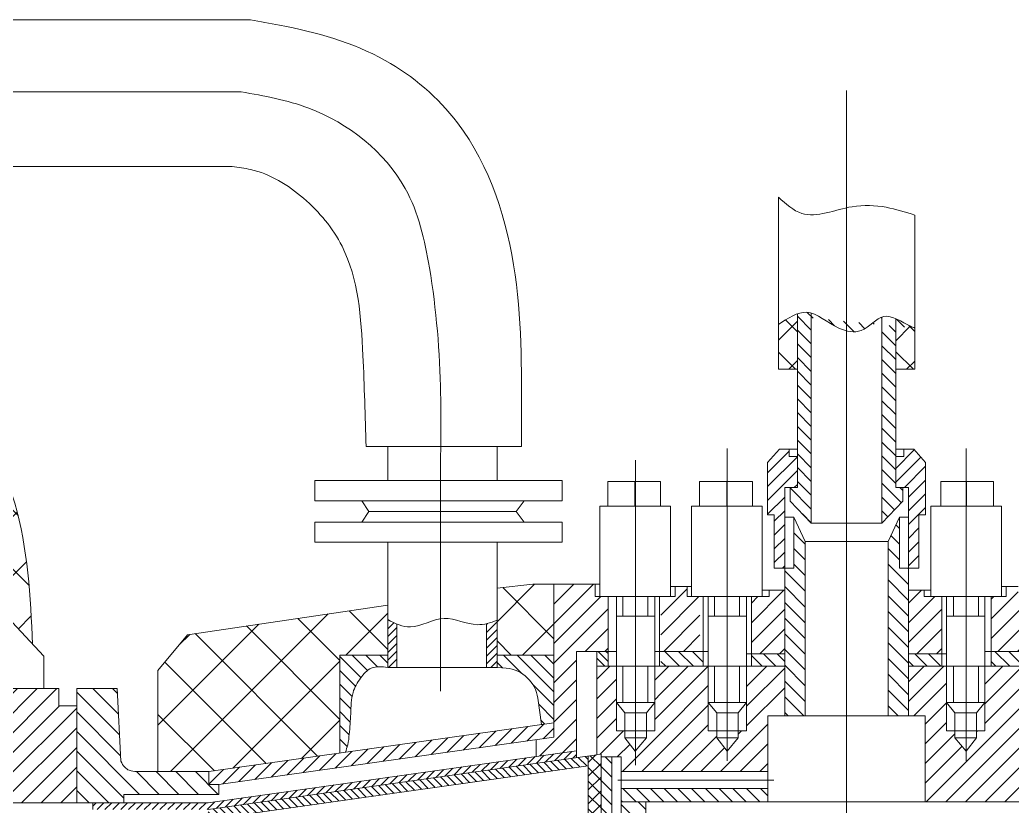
# Model space of a CAD drawing. Extents: x 0 to 420, y 0 to 297.
# Drawn here: x 206.75 to 233.63, y 217.71 to 239 of the extents above; entities that cross this region are included whole.
import ezdxf

# ---------------------------------------------------------------- set-up
doc = ezdxf.new("R2010")
doc.units = 0
doc.layers.get('0').update_dxf_attribs({"linetype": 'CONTINUOUS'})
pattern_1 = [(45, (-22278.84894, -14110.3131), (-0.2661162917, 0.2661162917), [])]
pattern_2 = [(135, (-22278.84894, -14110.3131), (-0.1862814042, -0.1862814042), [])]
pattern_3 = [(135, (-22278.84894, -14110.31309), (-0.1064465167, -0.1064465167), [])]
pattern_4 = [(45, (-22278.84894, -14110.31309), (-0.1064465167, 0.1064465167), [])]
pattern_5 = [(45, (-22278.84894, -14110.3131), (-0.1862814042, 0.1862814042), [])]
pattern_6 = [(135, (-22278.849, -14110.3131), (-0.798348875, -0.798348875), []), (225, (-22278.849, -14110.3131), (0.798348875, -0.798348875), [])]
pattern_7 = [(135, (-22278.84894, -14110.3131), (-0.2661162917, -0.2661162917), [])]

msp = doc.modelspace()

# ---------------------------------------------------------------- hatches: boundary and pattern name
at = {"lineweight": 0, "ltscale": 0.0007}
h = msp.add_hatch(dxfattribs=at)
h.set_pattern_fill('ANSI37', color=256, scale=0.355602, style=0)
h.set_pattern_definition([(45, (-22278.849, -14110.3131), (-0.798348875, 0.798348875), []), (135, (-22278.849, -14110.3131), (-0.798348875, -0.798348875), [])])
edge = h.paths.add_edge_path()
edge.add_spline(control_points=[(207.099, 222.087), (207.043, 223.389), (206.922, 225.617), (205.438, 228.702), (204.387, 231.34), (202.686, 233.375), (201.667, 234.395), (201.151, 234.911)], knot_values=[0, 0, 0, 0, 0.032537, 0.055807, 0.085872, 0.103892, 0.122385, 0.122385, 0.122385, 0.122385], degree=3, periodic=0)
edge.add_line((201.151, 234.911), (201.151, 235.568))
edge.add_line((201.151, 235.568), (189.726, 235.568))
edge.add_spline(control_points=[(189.726, 235.568), (190.519, 235.445), (192.487, 235.139), (195.636, 233.992), (198.95, 231.661), (201.422, 228.359), (202.863, 225.957), (203.493, 224.789), (203.514, 224.751)], knot_values=[0, 0, 0, 0, 0.020296, 0.05036, 0.083957, 0.121229, 0.153758, 0.154857, 0.154857, 0.154857, 0.154857], degree=3, periodic=0)
edge.add_line((203.514, 224.751), (204.595, 224.751))
edge.add_line((204.595, 224.751), (207.099, 222.087))
h = msp.add_hatch(dxfattribs=at)
h.set_pattern_fill('ANSI31', color=256, scale=0.082974, angle=90, style=0)
h.set_pattern_definition(pattern_2)
edge = h.paths.add_edge_path()
edge.add_spline(control_points=[(230.996, 230.654), (230.957, 230.669), (230.683, 230.78), (230.138, 231.194), (229.615, 230.46), (228.789, 230.634), (228.276, 231.141), (227.901, 231.069), (227.817, 231.04)], knot_values=[0.00469, 0.00469, 0.00469, 0.00469, 0.005761, 0.012257, 0.018301, 0.023465, 0.031655, 0.033991, 0.033991, 0.033991, 0.033991], degree=3, periodic=0)
edge.add_line((227.817, 231.04), (227.817, 226.338))
edge.add_line((227.817, 226.338), (227.622, 226.338))
edge.add_line((227.622, 226.338), (227.622, 225.968))
edge.add_line((227.622, 225.968), (228.192, 225.371))
edge.add_line((228.192, 225.371), (228.192, 230.927))
edge = h.paths.add_edge_path(flags=16)
edge.add_spline(control_points=[(230.48, 230.906), (230.368, 230.956), (230.239, 230.991), (230.121, 230.958), (230.104, 230.952)], knot_values=[0.02593, 0.02593, 0.02593, 0.02593, 0.028897, 0.029392, 0.029392, 0.029392, 0.029392], degree=3, periodic=0)
edge.add_line((230.104, 230.952), (230.104, 225.371))
edge.add_line((230.104, 225.371), (230.674, 225.968))
edge.add_line((230.674, 225.968), (230.674, 226.338))
edge.add_line((230.674, 226.338), (230.48, 226.338))
edge.add_line((230.48, 226.338), (230.48, 230.906))
h = msp.add_hatch(dxfattribs=at)
h.set_pattern_fill('ANSI37', color=256, scale=0.237068, style=0)
h.set_pattern_definition([(45, (-22278.84894, -14110.3131), (-0.532232583, 0.532232583), []), (135, (-22278.84894, -14110.3131), (-0.532232583, -0.532232583), [])])
edge = h.paths.add_edge_path(flags=17)
edge.add_line((230.48, 229.538), (230.996, 229.538))
edge.add_line((230.996, 229.538), (230.996, 230.654))
edge.add_spline(control_points=[(230.996, 230.654), (230.957, 230.669), (230.79, 230.736), (230.613, 230.848), (230.48, 230.906)], knot_values=[0.029392, 0.029392, 0.029392, 0.029392, 0.030463, 0.033991, 0.033991, 0.033991, 0.033991], degree=3, periodic=0)
edge.add_line((230.48, 230.906), (230.48, 229.538))
edge = h.paths.add_edge_path()
edge.add_spline(control_points=[(227.817, 231.04), (227.647, 230.98), (227.474, 230.866), (227.301, 230.752)], knot_values=[0, 0, 0, 0, 0.00469, 0.00469, 0.00469, 0.00469], degree=3, periodic=0)
edge.add_line((227.301, 230.752), (227.301, 229.538))
edge.add_line((227.301, 229.538), (227.817, 229.538))
edge.add_line((227.817, 229.538), (227.817, 231.04))
h = msp.add_hatch(dxfattribs=at)
h.set_pattern_fill('ANSI31', color=256, scale=0.082974, style=0)
h.set_pattern_definition(pattern_5)
h.paths.add_polyline_path([(227.263, 224.156), (227.473, 224.156), (227.473, 226.338), (227.817, 226.338), (227.817, 227.177), (227.594, 227.177), (227.594, 227.371), (227.329, 227.371), (227.263, 227.296)])
h.paths.add_polyline_path([(227.263, 227.296), (227.01, 227.01), (227.01, 225.601), (227.19, 225.601), (227.19, 224.156), (227.263, 224.156)])
h.paths.add_polyline_path([(231.287, 227.01), (230.967, 227.371), (230.702, 227.371), (230.702, 227.177), (230.48, 227.177), (230.48, 226.338), (230.824, 226.338), (230.824, 224.156), (231.106, 224.156), (231.106, 225.601), (231.287, 225.601)])
h = msp.add_hatch(dxfattribs=at)
h.set_pattern_fill('ANSI31', color=256, scale=0.094827, angle=90, style=0)
h.set_pattern_definition([(135, (-22278.84894, -14110.3131), (-0.2128930333, -0.2128930333), [])])
h.paths.add_polyline_path([(228.025, 224.879), (227.719, 225.532), (227.719, 224.156), (227.473, 224.156), (227.473, 220.159), (228.025, 220.159)])
h.paths.add_polyline_path([(230.824, 224.156), (230.578, 224.156), (230.578, 225.532), (230.272, 224.879), (230.272, 220.159), (230.824, 220.159)])
h = msp.add_hatch(dxfattribs=at)
h.set_pattern_fill('ANSI37', color=256, scale=0.355602, angle=90, style=0)
h.set_pattern_definition(pattern_6)
h.paths.add_polyline_path([(221.219, 223.722), (220.65, 223.722), (219.679, 223.609), (219.679, 221.8), (221.219, 221.8)])
h = msp.add_hatch(dxfattribs=at)
h.set_pattern_fill('ANSI31', color=256, scale=0.118534, style=0)
h.set_pattern_definition(pattern_1)
h.paths.add_polyline_path([(221.219, 219.577), (220.743, 219.51), (220.743, 219.057), (221.836, 219.211), (221.836, 221.897), (222.532, 221.897, -0.064484), (222.584, 221.897), (222.687, 221.897), (222.687, 223.383), (222.46, 223.383), (222.339, 223.383), (222.339, 223.722), (221.219, 223.722)])
h = msp.add_hatch(dxfattribs=at)
h.set_pattern_fill('ANSI31', color=256, scale=0.118534, style=0)
h.set_pattern_definition(pattern_1)
h.paths.add_polyline_path([(224.828, 223.383), (224.828, 223.657), (224.5, 223.657), (224.5, 223.383), (224.374, 223.383), (224.119, 223.383), (224.119, 221.897), (225.176, 221.897), (225.176, 223.383), (224.949, 223.383)])
h = msp.add_hatch(dxfattribs=at)
h.set_pattern_fill('ANSI31', color=256, scale=0.118534, style=0)
h.set_pattern_definition(pattern_1)
h.paths.add_polyline_path([(231.725, 223.383), (231.434, 223.383), (231.245, 223.383), (231.245, 223.556), (230.824, 223.556), (230.824, 221.835), (231.725, 221.835)])
h.paths.add_polyline_path([(234.214, 223.383), (233.923, 223.383), (233.797, 223.383), (233.797, 223.657), (233.468, 223.657), (233.468, 223.383), (233.347, 223.383), (233.065, 223.383), (233.065, 221.897), (234.214, 221.897)])
h.paths.add_polyline_path([(231.857, 221.498), (230.824, 221.498), (230.824, 220.159), (231.278, 220.159), (231.278, 217.831), (234.587, 217.831), (235.251, 217.831), (235.251, 218.192), (235.251, 218.39), (235.251, 218.646), (235.251, 219.042), (235.798, 219.042), (235.912, 219.042), (235.912, 221.498), (235.383, 221.498), (235.383, 221.46), (235.383, 219.746), (235.156, 219.746), (235.156, 219.557), (234.865, 219.188), (234.865, 219.209), (234.571, 219.557), (234.571, 219.746), (234.346, 219.746), (234.346, 221.498), (232.894, 221.498), (232.894, 221.46), (232.894, 219.746), (232.667, 219.746), (232.667, 219.557), (232.384, 219.199), (232.082, 219.557), (232.082, 219.746), (231.857, 219.746)])
h = msp.add_hatch(dxfattribs=at)
h.set_pattern_fill('ANSI31', color=256, scale=0.118534, style=0)
h.set_pattern_definition(pattern_1)
h.paths.add_polyline_path([(227.263, 223.556), (227.051, 223.556), (227.051, 223.383), (226.863, 223.383), (226.571, 223.383), (226.571, 221.835), (227.263, 221.835)])
h.paths.add_polyline_path([(227.263, 221.835), (227.473, 221.835), (227.473, 223.556), (227.263, 223.556)])
h = msp.add_hatch(dxfattribs=at)
h.set_pattern_fill('ANSI37', color=256, scale=0.355602, angle=90, style=0)
h.set_pattern_definition(pattern_6)
h.paths.add_polyline_path([(211.299, 222.353), (210.495, 221.385), (210.495, 218.647), (211.876, 218.647), (215.422, 219.147), (215.422, 221.797), (216.722, 221.797), (216.722, 223.156)])
h = msp.add_hatch(dxfattribs=at)
h.set_pattern_fill('ANSI31', color=256, scale=0.047414, style=0)
h.set_pattern_definition(pattern_4)
edge = h.paths.add_edge_path()
edge.add_line((216.722, 221.466), (216.966, 221.466))
edge.add_line((216.966, 221.466), (216.966, 222.641))
edge.add_spline(control_points=[(216.966, 222.641), (216.885, 222.675), (216.804, 222.717), (216.722, 222.764)], knot_values=[0.001812, 0.001812, 0.001812, 0.001812, 0.004038, 0.004038, 0.004038, 0.004038], degree=3, periodic=0)
edge.add_line((216.722, 222.764), (216.722, 221.466))
edge = h.paths.add_edge_path()
edge.add_spline(control_points=[(219.679, 222.743), (219.583, 222.707), (219.486, 222.673), (219.39, 222.651)], knot_values=[0.025112, 0.025112, 0.025112, 0.025112, 0.027635, 0.027635, 0.027635, 0.027635], degree=3, periodic=0)
edge.add_line((219.39, 222.651), (219.39, 221.466))
edge.add_line((219.39, 221.466), (219.679, 221.466))
edge.add_line((219.679, 221.466), (219.679, 222.743))
h = msp.add_hatch(dxfattribs=at)
h.set_pattern_fill('ANSI31', color=256, scale=0.082974, angle=90, style=0)
h.set_pattern_definition(pattern_2)
edge = h.paths.add_edge_path()
edge.add_line((215.422, 221.797), (215.422, 219.147))
edge.add_line((215.422, 219.147), (215.572, 219.168))
edge.add_spline(control_points=[(215.572, 219.168), (215.595, 219.234), (215.651, 219.392), (215.685, 219.746), (215.726, 220.215), (215.723, 220.759), (215.96, 221.169), (216.265, 221.52), (216.563, 221.485), (216.722, 221.466)], knot_values=[0, 0, 0, 0, 0.001763, 0.004219, 0.008922, 0.013813, 0.017543, 0.020863, 0.024654, 0.024654, 0.024654, 0.024654], degree=3, periodic=0)
edge.add_line((216.722, 221.466), (216.722, 221.797))
edge.add_line((216.722, 221.797), (215.422, 221.797))
h = msp.add_hatch(dxfattribs=at)
h.set_pattern_fill('ANSI31', color=256, scale=0.082974, angle=90, style=0)
h.set_pattern_definition(pattern_2)
h.paths.add_polyline_path([(220.785, 220.632), (220.885, 219.918), (221.219, 219.965), (221.219, 221.8), (219.679, 221.8), (219.679, 221.466), (219.93, 221.444, -0.348613)])
h = msp.add_hatch(dxfattribs=at)
h.set_pattern_fill('ANSI31', color=256, scale=0.047414, angle=90, style=0)
h.set_pattern_definition(pattern_3)
h.paths.add_polyline_path([(222.687, 221.897), (222.385, 221.897), (222.385, 221.498), (222.687, 221.498)])
h = msp.add_hatch(dxfattribs=at)
h.set_pattern_fill('ANSI31', color=256, scale=0.082974, angle=90, style=0)
h.set_pattern_definition(pattern_2)
h.paths.add_polyline_path([(226.571, 221.835), (226.571, 221.498), (227.263, 221.498), (227.263, 221.835)])
h.paths.add_polyline_path([(227.473, 221.835), (227.263, 221.835), (227.263, 221.498), (227.473, 221.498)])
h = msp.add_hatch(dxfattribs=at)
h.set_pattern_fill('ANSI31', color=256, scale=0.082974, angle=90, style=0)
h.set_pattern_definition(pattern_2)
h.paths.add_polyline_path([(230.824, 221.835), (230.824, 221.498), (231.725, 221.498), (231.725, 221.835)])
h.paths.add_polyline_path([(233.065, 221.897), (233.065, 221.498), (234.214, 221.498), (234.214, 221.897)])
h.paths.add_polyline_path([(235.516, 221.498), (235.912, 221.498), (235.912, 221.897), (235.516, 221.897)])
h = msp.add_hatch(dxfattribs=at)
h.set_pattern_fill('ANSI31', color=256, scale=0.118534, style=0)
h.set_pattern_definition(pattern_1)
h.paths.add_polyline_path([(206.302, 218.385), (206.302, 218.162), (206.302, 217.803), (208.294, 217.803), (208.294, 220.427), (207.806, 220.427), (207.806, 220.894), (206.526, 220.894), (206.343, 220.678), (205.672, 219.838), (204.189, 219.838), (204.189, 217.857), (205.063, 217.857), (205.063, 218.385)])
h = msp.add_hatch(dxfattribs=at)
h.set_pattern_fill('ANSI31', color=256, scale=0.118534, angle=90, style=0)
h.set_pattern_definition(pattern_7)
edge = h.paths.add_edge_path()
edge.add_line((209.391, 220.894), (208.294, 220.894))
edge.add_line((208.294, 220.894), (208.294, 220.427))
edge.add_line((208.294, 220.427), (208.294, 217.803))
edge.add_line((208.294, 217.803), (209.568, 217.803))
edge.add_line((209.568, 217.803), (209.568, 218.03))
edge.add_line((209.568, 218.03), (211.814, 218.03))
edge.add_line((211.814, 218.03), (212.144, 218.03))
edge.add_line((212.144, 218.03), (212.144, 218.297))
edge.add_line((212.144, 218.297), (211.876, 218.297))
edge.add_line((211.876, 218.297), (211.876, 218.647))
edge.add_line((211.876, 218.647), (210.495, 218.647))
edge.add_line((210.495, 218.647), (209.918, 218.647))
edge.add_spline(control_points=[(209.918, 218.647), (209.849, 218.652), (209.73, 218.661), (209.571, 218.766), (209.519, 218.87), (209.49, 218.929)], knot_values=[0, 0, 0, 0, 0.001722, 0.002977, 0.00462, 0.00462, 0.00462, 0.00462], degree=3, periodic=0)
edge.add_line((209.49, 218.929), (209.391, 220.894))
h = msp.add_hatch(dxfattribs=at)
h.set_pattern_fill('ANSI31', color=256, scale=0.082974, style=0)
h.set_pattern_definition(pattern_5)
h.paths.add_polyline_path([(211.876, 218.647), (211.876, 218.297), (212.144, 218.297), (221.219, 219.577), (221.219, 219.965)])
h = msp.add_hatch(dxfattribs=at)
h.set_pattern_fill('ANSI31', color=256, scale=0.047414, style=0)
h.set_pattern_definition(pattern_4)
h.paths.add_polyline_path([(209.568, 217.803), (208.728, 217.803), (208.728, 217.618), (211.855, 217.618), (221.836, 219.026), (221.836, 219.211), (211.855, 217.803)])
h = msp.add_hatch(dxfattribs=at)
h.set_pattern_fill('ANSI31', color=256, scale=0.047414, angle=90, style=0)
h.set_pattern_definition(pattern_3)
h.paths.add_polyline_path([(222.15, 218.804), (222.15, 219.07), (211.855, 217.618), (211.855, 217.352)])
h = msp.add_hatch(dxfattribs=at)
h.set_pattern_fill('ANSI37', color=256, scale=0.082974, angle=90, style=0)
h.set_pattern_definition([(135, (-22278.84894, -14110.3131), (-0.1862814042, -0.1862814042), []), (225, (-22278.84894, -14110.3131), (0.1862814042, -0.1862814042), [])])
h.paths.add_polyline_path([(222.498, 219.117), (222.385, 219.103), (222.15, 219.07), (222.15, 205.108), (222.498, 205.108)])
h = msp.add_hatch(dxfattribs=at)
h.set_pattern_fill('ANSI31', color=256, scale=0.082974, angle=90, style=0)
h.set_pattern_definition(pattern_2)
h.paths.add_polyline_path([(222.789, 218.529), (222.789, 219.042), (222.498, 219.042), (222.498, 211.893), (222.789, 211.852)])
h = msp.add_hatch(dxfattribs=at)
h.set_pattern_fill('ANSI31', color=256, scale=0.082974, angle=90, style=0)
h.set_pattern_definition(pattern_2)
h.paths.add_polyline_path([(224.119, 218.192), (224.119, 217.831), (227.007, 217.831), (227.007, 218.192)])
h.paths.add_polyline_path([(223.045, 218.192), (223.045, 217.831), (223.71, 217.831), (224.119, 217.831), (224.119, 218.192)])
h = msp.add_hatch(dxfattribs=at)
h.set_pattern_fill('ANSI31', color=256, scale=0.118534, angle=90, style=0)
h.set_pattern_definition(pattern_7)
h.paths.add_polyline_path([(223.71, 217.109), (223.71, 217.831), (223.045, 217.831), (223.045, 217.109), (223.045, 208.47), (223.71, 208.394)])

# ---------------------------------------------------------------- linework, layer by layer
for p, q in [((204.547, 238.998), (212.998, 238.998)), ((229.148, 212.734), (229.148, 237.085)), ((174.681, 237.048), (212.753, 237.048)), ((204.583, 235.025), (212.501, 235.025)), ((227.301, 229.538), (227.301, 234.197)), ((230.996, 229.538), (230.996, 233.714)), ((227.817, 226.338), (227.817, 231.04)), ((228.192, 225.371), (228.192, 231.059)), ((230.104, 225.371), (230.104, 230.952)), ((230.48, 226.338), (230.48, 230.906)), ((227.301, 229.538), (227.817, 229.538)), ((230.996, 229.538), (230.48, 229.538)), ((216.13, 227.449), (220.341, 227.449)), ((216.722, 227.449), (216.722, 226.528)), ((219.679, 227.449), (219.679, 226.528)), ((225.912, 218.941), (225.912, 227.396)), ((225.912, 218.941), (225.912, 227.396)), ((227.329, 227.371), (227.01, 227.01)), ((227.802, 227.371), (227.329, 227.371)), ((227.594, 227.177), (227.594, 227.371)), ((227.817, 227.177), (227.594, 227.177)), ((230.48, 227.177), (230.702, 227.177)), ((230.494, 227.371), (230.967, 227.371)), ((230.702, 227.177), (230.702, 227.371)), ((230.967, 227.371), (231.287, 227.01)), ((232.384, 218.941), (232.384, 227.396)), ((218.151, 227.125), (218.151, 220.828)), ((223.432, 218.819), (223.432, 227.077)), ((227.01, 225.601), (227.01, 227.01)), ((231.287, 225.601), (231.287, 227.01)), ((221.447, 226.528), (214.741, 226.528)), ((214.741, 226.528), (214.741, 225.98)), ((221.447, 226.528), (221.447, 225.98)), ((222.677, 226.498), (224.106, 226.498)), ((222.677, 226.498), (222.677, 225.83)), ((223.414, 226.164), (223.414, 226.498)), ((224.106, 226.498), (224.106, 225.83)), ((225.166, 226.498), (225.166, 225.83)), ((225.166, 226.498), (226.595, 226.498)), ((225.902, 226.164), (225.902, 226.498)), ((225.902, 226.164), (225.902, 226.498)), ((226.595, 226.498), (226.595, 225.83)), ((226.595, 226.498), (226.595, 225.83)), ((227.473, 220.159), (227.473, 226.338)), ((227.473, 226.338), (227.817, 226.338)), ((227.622, 225.968), (227.622, 226.338)), ((230.824, 226.338), (230.48, 226.338)), ((230.674, 225.968), (230.674, 226.338)), ((230.824, 220.159), (230.824, 226.338)), ((233.131, 226.498), (231.702, 226.498)), ((231.702, 226.498), (231.702, 225.83)), ((232.394, 226.164), (232.394, 226.498)), ((233.131, 226.498), (233.131, 225.83)), ((223.414, 226.164), (223.414, 225.83)), ((225.902, 226.164), (225.902, 225.83)), ((225.902, 226.164), (225.902, 225.83)), ((232.394, 226.164), (232.394, 225.83)), ((214.741, 225.98), (221.447, 225.98)), ((216.204, 225.691), (216.021, 225.98)), ((220.197, 225.691), (220.41, 225.98)), ((222.46, 223.722), (222.46, 225.83)), ((224.374, 225.83), (222.46, 225.83)), ((224.374, 223.383), (224.374, 225.83)), ((224.949, 223.722), (224.949, 225.83)), ((226.863, 225.83), (224.949, 225.83)), ((226.863, 223.383), (226.863, 225.83)), ((226.863, 223.383), (226.863, 225.83)), ((228.192, 225.371), (227.622, 225.968)), ((230.104, 225.371), (230.674, 225.968)), ((231.434, 223.383), (231.434, 225.83)), ((231.434, 225.83), (233.347, 225.83)), ((233.347, 223.722), (233.347, 225.83)), ((216.204, 225.691), (216.021, 225.402)), ((216.204, 225.691), (220.197, 225.691)), ((220.197, 225.691), (220.41, 225.402)), ((227.19, 225.601), (227.01, 225.601)), ((227.19, 224.156), (227.19, 225.601)), ((227.719, 225.532), (227.473, 225.532)), ((227.719, 225.532), (227.719, 224.156)), ((228.025, 224.879), (227.719, 225.532)), ((230.272, 224.879), (230.578, 225.532)), ((230.578, 225.532), (230.578, 224.156)), ((230.578, 225.532), (230.824, 225.532)), ((231.106, 224.156), (231.106, 225.601)), ((231.106, 225.601), (231.287, 225.601)), ((214.741, 225.402), (221.447, 225.402)), ((214.741, 224.854), (214.741, 225.402)), ((221.447, 224.854), (221.447, 225.402)), ((230.104, 225.371), (228.192, 225.371)), ((204.595, 224.751), (207.4, 221.767)), ((221.447, 224.854), (214.741, 224.854)), ((216.722, 224.854), (216.722, 221.466)), ((219.679, 224.854), (219.679, 221.466)), ((228.025, 220.159), (228.025, 224.879)), ((230.272, 224.879), (228.025, 224.879)), ((230.272, 220.159), (230.272, 224.879)), ((227.719, 224.156), (227.19, 224.156)), ((230.578, 224.156), (231.106, 224.156)), ((219.679, 223.609), (220.65, 223.722)), ((220.65, 223.722), (222.46, 223.722)), ((221.219, 223.722), (221.219, 219.577)), ((222.339, 223.383), (222.339, 223.722)), ((222.46, 223.722), (222.46, 223.383)), ((224.5, 223.657), (224.374, 223.657)), ((224.5, 223.657), (224.949, 223.657)), ((224.5, 223.383), (224.5, 223.657)), ((224.828, 223.383), (224.828, 223.657)), ((224.949, 223.722), (224.949, 223.383)), ((233.347, 223.722), (233.347, 223.383)), ((233.797, 223.657), (233.347, 223.657)), ((233.468, 223.383), (233.468, 223.657)), ((222.46, 223.383), (222.339, 223.383)), ((222.46, 223.383), (224.374, 223.383)), ((222.687, 221.897), (222.687, 223.383)), ((222.913, 221.46), (222.913, 223.383)), ((223.083, 222.855), (223.083, 223.383)), ((223.762, 222.855), (223.762, 223.383)), ((223.951, 219.746), (223.951, 223.383)), ((224.083, 221.498), (224.083, 223.383)), ((224.374, 223.383), (224.5, 223.383)), ((224.949, 223.383), (224.828, 223.383)), ((224.949, 223.383), (226.863, 223.383)), ((225.26, 221.897), (225.26, 223.383)), ((225.402, 221.46), (225.402, 223.383)), ((225.572, 222.855), (225.572, 223.383)), ((226.251, 222.855), (226.251, 223.383)), ((226.251, 222.855), (226.251, 223.383)), ((226.439, 219.746), (226.439, 223.383)), ((226.439, 219.746), (226.439, 223.383)), ((226.571, 221.498), (226.571, 223.383)), ((226.571, 221.498), (226.571, 223.383)), ((227.473, 223.556), (226.863, 223.556)), ((226.863, 223.383), (227.051, 223.383)), ((227.051, 223.383), (227.051, 223.556)), ((230.824, 223.556), (231.434, 223.556)), ((231.245, 223.383), (231.245, 223.556)), ((231.434, 223.383), (231.245, 223.383)), ((233.347, 223.383), (231.434, 223.383)), ((231.725, 221.498), (231.725, 223.383)), ((231.857, 219.746), (231.857, 223.383)), ((232.046, 222.855), (232.046, 223.383)), ((232.725, 222.855), (232.725, 223.383)), ((232.894, 221.46), (232.894, 223.383)), ((233.065, 221.897), (233.065, 223.383)), ((233.347, 223.383), (233.468, 223.383)), ((216.722, 223.156), (211.299, 222.353)), ((222.913, 222.855), (223.951, 222.855)), ((225.402, 222.855), (226.439, 222.855)), ((232.894, 222.855), (231.857, 222.855)), ((216.966, 222.641), (216.966, 221.466)), ((219.39, 222.651), (219.39, 221.466)), ((211.299, 222.353), (210.495, 221.385)), ((207.4, 221.767), (207.4, 220.894)), ((215.422, 221.797), (215.422, 219.147)), ((215.422, 221.797), (216.722, 221.797)), ((219.679, 221.8), (221.219, 221.8)), ((221.836, 221.897), (222.687, 221.897)), ((221.836, 219.026), (221.836, 221.897)), ((222.385, 221.498), (222.385, 221.897)), ((222.687, 221.897), (222.913, 221.897)), ((222.687, 221.897), (222.687, 221.498)), ((225.402, 221.897), (223.951, 221.897)), ((224.625, 221.498), (224.226, 221.897)), ((224.997, 221.498), (224.599, 221.897)), ((225.26, 221.608), (224.971, 221.897)), ((225.26, 221.897), (225.26, 221.498)), ((227.473, 221.835), (226.439, 221.835)), ((227.193, 221.835), (226.571, 221.835)), ((230.824, 221.835), (231.857, 221.835)), ((232.894, 221.897), (234.346, 221.897)), ((233.065, 221.897), (233.065, 221.498)), ((222.385, 221.498), (227.473, 221.498)), ((222.385, 221.151), (222.732, 221.498)), ((222.385, 221.498), (222.385, 219.103)), ((223.083, 220.518), (223.083, 221.498)), ((223.762, 220.518), (223.762, 221.498)), ((224.252, 221.498), (224.119, 221.631)), ((224.119, 220.223), (225.394, 221.498)), ((224.119, 220.756), (224.861, 221.498)), ((224.119, 221.288), (224.329, 221.498)), ((225.572, 220.518), (225.572, 221.498)), ((226.251, 220.518), (226.251, 221.498)), ((226.251, 220.518), (226.251, 221.498)), ((226.439, 220.947), (226.99, 221.498)), ((226.439, 221.48), (226.458, 221.498)), ((235.912, 221.498), (230.824, 221.498)), ((232.046, 220.518), (232.046, 221.498)), ((232.725, 220.518), (232.725, 221.498)), ((210.495, 221.385), (210.495, 218.647)), ((216.722, 221.466), (219.679, 221.466)), ((219.679, 221.466), (219.93, 221.444)), ((222.913, 221.46), (222.913, 219.746)), ((223.951, 221.12), (224.119, 221.288)), ((225.402, 221.46), (225.402, 219.746)), ((226.439, 220.415), (227.473, 221.448)), ((232.894, 221.46), (232.894, 219.746)), ((222.385, 220.618), (222.913, 221.147)), ((224.119, 219.691), (225.402, 220.974)), ((206.526, 220.894), (207.806, 220.894)), ((207.806, 220.894), (207.806, 220.427)), ((208.294, 220.894), (209.391, 220.894)), ((208.294, 220.427), (208.294, 220.894)), ((209.391, 220.894), (209.49, 218.929)), ((223.951, 220.587), (224.119, 220.756)), ((226.439, 219.883), (227.473, 220.916)), ((207.806, 220.427), (208.294, 220.427)), ((208.294, 220.427), (208.294, 217.803)), ((220.785, 220.632), (220.885, 219.918)), ((222.385, 220.086), (222.913, 220.614)), ((223.14, 220.235), (222.913, 220.518)), ((222.913, 220.518), (223.951, 220.518)), ((223.725, 220.235), (223.951, 220.518)), ((224.119, 219.159), (225.402, 220.442)), ((225.629, 220.235), (225.402, 220.518)), ((225.402, 220.518), (226.439, 220.518)), ((226.214, 220.235), (226.439, 220.518)), ((226.214, 220.235), (226.439, 220.518)), ((232.894, 220.518), (231.857, 220.518)), ((232.082, 220.235), (231.857, 220.518)), ((232.667, 220.235), (232.894, 220.518)), ((223.14, 219.557), (223.14, 220.235)), ((223.14, 220.235), (223.725, 220.235)), ((223.725, 219.557), (223.725, 220.235)), ((223.951, 220.055), (224.119, 220.223)), ((225.629, 219.557), (225.629, 220.235)), ((225.629, 220.235), (226.214, 220.235)), ((226.214, 219.557), (226.214, 220.235)), ((226.214, 219.557), (226.214, 220.235)), ((227.019, 217.831), (227.019, 220.159)), ((227.019, 217.831), (227.019, 220.159)), ((227.019, 220.159), (227.182, 220.159)), ((227.019, 220.159), (227.182, 220.159)), ((227.182, 220.159), (231.278, 220.159)), ((231.278, 220.159), (231.114, 220.159)), ((231.278, 217.831), (231.278, 220.159)), ((232.667, 220.235), (232.082, 220.235)), ((232.082, 219.557), (232.082, 220.235)), ((232.667, 219.557), (232.667, 220.235)), ((211.876, 218.647), (221.219, 219.965)), ((222.385, 219.554), (222.913, 220.082)), ((224.138, 218.646), (225.402, 219.91)), ((225.735, 218.646), (227.019, 219.93)), ((222.477, 219.114), (223.109, 219.746)), ((222.913, 219.746), (223.14, 219.746)), ((223.074, 218.646), (224.119, 219.691)), ((223.14, 219.746), (223.725, 219.746)), ((223.725, 219.746), (223.951, 219.746)), ((224.67, 218.646), (225.629, 219.605)), ((225.402, 219.746), (225.629, 219.746)), ((225.629, 219.746), (226.214, 219.746)), ((226.214, 219.657), (226.302, 219.746)), ((226.214, 219.746), (226.439, 219.746)), ((226.214, 219.746), (226.439, 219.746)), ((232.082, 219.746), (231.857, 219.746)), ((232.667, 219.746), (232.082, 219.746)), ((232.894, 219.746), (232.667, 219.746)), ((212.144, 218.297), (221.219, 219.577)), ((220.743, 219.51), (220.743, 219.057)), ((222.937, 219.042), (223.278, 219.383)), ((223.14, 219.557), (223.423, 219.199)), ((223.14, 219.557), (223.725, 219.557)), ((223.423, 219.199), (223.725, 219.557)), ((225.629, 219.557), (226.214, 219.557)), ((225.629, 219.557), (225.912, 219.199)), ((225.912, 219.199), (226.214, 219.557)), ((225.912, 219.199), (226.214, 219.557)), ((226.267, 218.646), (227.019, 219.398)), ((232.384, 219.199), (232.082, 219.557)), ((232.667, 219.557), (232.082, 219.557)), ((232.667, 219.557), (232.384, 219.199)), ((211.855, 217.803), (221.836, 219.211)), ((211.855, 217.618), (222.385, 219.103)), ((222.15, 219.07), (222.15, 205.108)), ((222.385, 219.103), (222.498, 219.117)), ((222.498, 219.117), (222.498, 202.33)), ((223.606, 218.646), (224.119, 219.159)), ((225.202, 218.646), (225.843, 219.286)), ((211.855, 217.352), (222.15, 218.804)), ((222.498, 219.042), (223.045, 219.042)), ((222.789, 218.529), (222.789, 219.042)), ((223.045, 219.042), (223.045, 218.646)), ((226.799, 218.646), (227.019, 218.866)), ((210.495, 218.647), (209.918, 218.647)), ((210.495, 218.647), (211.876, 218.647)), ((211.876, 218.647), (211.876, 218.297)), ((222.789, 218.529), (222.789, 201.996)), ((223.045, 218.646), (223.045, 218.39)), ((223.045, 218.646), (227.019, 218.646)), ((211.876, 218.297), (212.144, 218.297)), ((212.144, 218.297), (212.144, 218.03)), ((222.95, 218.41), (227.178, 218.41)), ((223.045, 218.39), (223.045, 218.192)), ((209.568, 218.03), (209.568, 217.803)), ((209.568, 218.03), (211.814, 218.03)), ((209.568, 218.03), (209.568, 218.03)), ((212.144, 218.03), (209.568, 218.03)), ((223.045, 218.192), (223.045, 217.109)), ((223.045, 218.192), (227.019, 218.192)), ((209.568, 217.803), (206.302, 217.803)), ((208.728, 217.618), (208.728, 217.803)), ((209.568, 217.803), (211.855, 217.803)), ((223.71, 217.831), (223.045, 217.831)), ((223.71, 217.831), (223.71, 217.109)), ((227.007, 217.831), (223.71, 217.831)), ((227.007, 217.831), (235.251, 217.831)), ((231.289, 217.831), (234.587, 217.831))]:
    msp.add_line(p, q, dxfattribs=at)
msp.add_arc((219.846, 220.5), 0.948, 8.0269, 84.9037, dxfattribs=at)
for points, knots in [([(212.998, 238.998), (213.262, 238.952), (214.515, 238.733), (216.62, 238.162), (219.231, 235.904), (220.395, 232.152), (220.34, 229.145), (220.341, 227.595), (220.341, 227.449)], [0, 0, 0, 0, 0.0067927, 0.0322531, 0.054039, 0.0911907, 0.126689, 0.1304039, 0.1304039, 0.1304039, 0.1304039]), ([(212.753, 237.048), (213.371, 236.939), (215.104, 236.633), (217.3, 234.909), (217.981, 231.889), (218.174, 229.432), (218.157, 227.705), (218.151, 227.125)], [0, 0, 0, 0, 1.881094, 5.279904, 7.521745, 10.958019, 12.697721, 12.697721, 12.697721, 12.697721]), ([(212.501, 235.025), (212.67, 235.005), (213.382, 234.92), (214.513, 234.228), (215.888, 232.564), (216.059, 230.071), (216.108, 228.263), (216.13, 227.449)], [0, 0, 0, 0, 0.511693, 2.142446, 3.808216, 6.81672, 9.282365, 9.282365, 9.282365, 9.282365]), ([(201.151, 234.911), (201.667, 234.395), (202.686, 233.375), (204.387, 231.34), (205.438, 228.702), (206.922, 225.617), (207.043, 223.389), (207.099, 222.087)], [0, 0, 0, 0, 0.0184934, 0.0365133, 0.0665779, 0.0898482, 0.1223853, 0.1223853, 0.1223853, 0.1223853]), ([(227.301, 234.197), (227.504, 234.014), (228.069, 233.503), (229.156, 234.014), (230.188, 233.966), (230.739, 233.797), (230.996, 233.714)], [0, 0, 0, 0, 0.00649731, 0.01811506, 0.02588695, 0.03266423, 0.03266423, 0.03266423, 0.03266423]), ([(227.301, 230.752), (227.56, 230.923), (228.123, 231.293), (228.789, 230.634), (229.615, 230.46), (230.138, 231.194), (230.683, 230.78), (230.957, 230.669), (230.996, 230.654)], [0, 0, 0, 0, 0.832918, 1.803726, 2.41584, 3.132222, 3.90221, 4.029144, 4.029144, 4.029144, 4.029144]), ([(216.722, 222.764), (216.923, 222.649), (217.417, 222.426), (218.236, 222.981), (219.03, 222.526), (219.502, 222.676), (219.679, 222.743)], [0.00181249, 0.00181249, 0.00181249, 0.00181249, 0.00732867, 0.01527985, 0.02299595, 0.02763499, 0.02763499, 0.02763499, 0.02763499]), ([(216.722, 221.466), (216.563, 221.485), (216.265, 221.52), (215.96, 221.169), (215.723, 220.759), (215.726, 220.215), (215.685, 219.746), (215.651, 219.392), (215.595, 219.234), (215.572, 219.168)], [0, 0, 0, 0, 0.449441, 0.842964, 1.285084, 1.864833, 2.422216, 2.713369, 2.922359, 2.922359, 2.922359, 2.922359]), ([(209.49, 218.929), (209.519, 218.87), (209.571, 218.766), (209.73, 218.661), (209.849, 218.652), (209.918, 218.647)], [0, 0, 0, 0, 0.1946457, 0.3434871, 0.5475719, 0.5475719, 0.5475719, 0.5475719])]:
    msp.add_open_spline(points, degree=3, knots=knots, dxfattribs=at)

doc.saveas('drawing.dxf')
